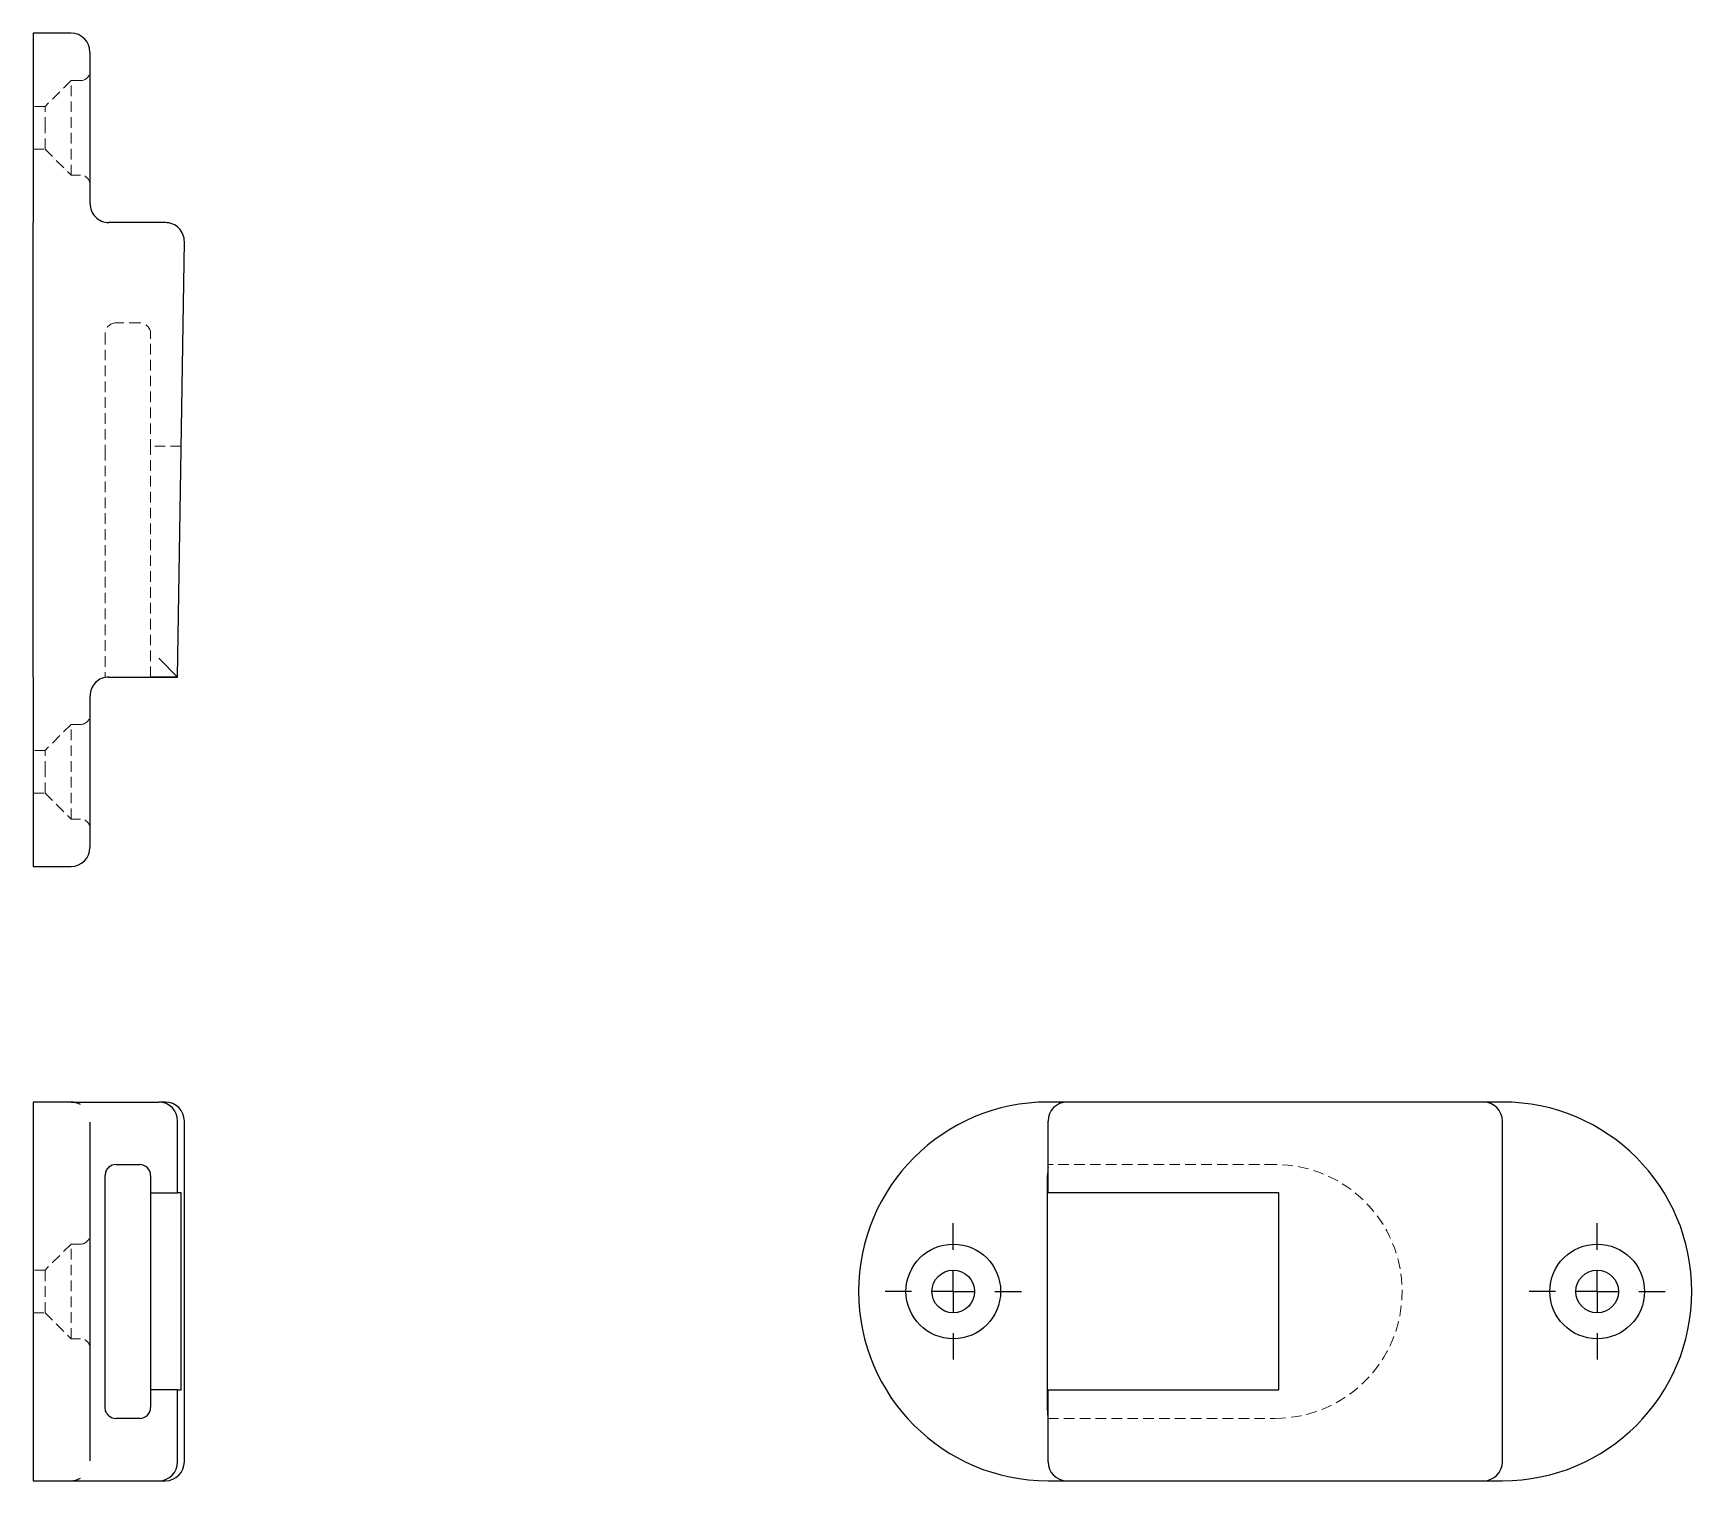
# Model space of a CAD drawing. Header units: millimetres. Extents: x 74 to 273, y 34 to 208.
import ezdxf

# ---------------------------------------------------------------- set-up
doc = ezdxf.new("R2010")
doc.units = ezdxf.units.MM
doc.linetypes.add('HIDDEN', pattern=[1.905, 1.27, -0.635])
doc.layers.add('10', color=7, linetype='Continuous')

# ---------------------------------------------------------------- blocks, each defined once
blk = doc.blocks.new('SW_CENTERMARKSYMBOL_0')
at = {"layer": '10', "color": 0}
for p, q in [((0, 5), (0, 8.18)), ((0, 0), (0, 2.5)), ((-5, 0), (-8.18, 0)), ((0, 0), (-2.5, 0)), ((0, 0), (0, -2.5)), ((0, 0), (2.5, 0)), ((5, 0), (8.18, 0)), ((0, -5), (0, -8.18))]:
    blk.add_line(p, q, dxfattribs=at)
blk = doc.blocks.new('SW_CENTERMARKSYMBOL_1')
at = {"layer": '10', "color": 0}
for p, q in [((0, 5), (0, 8.18)), ((0, 0), (0, 2.5)), ((-5, 0), (-8.18, 0)), ((0, 0), (-2.5, 0)), ((0, 0), (0, -2.5)), ((0, 0), (2.5, 0)), ((5, 0), (8.18, 0)), ((0, -5), (0, -8.18))]:
    blk.add_line(p, q, dxfattribs=at)

msp = doc.modelspace()

# ---------------------------------------------------------------- linework, layer by layer
at = {"color": 7, "linetype": 'Continuous', "lineweight": 25}
for p, q in [((78.47, 208), (73.93, 208)), ((73.93, 208), (73.93, 185.27)), ((80.75, 187.55), (80.75, 205.73)), ((73.93, 130.73), (73.93, 185.27)), ((89.8, 185.27), (83.02, 185.27)), ((91.26, 130.73), (92.07, 182.96)), ((89.02, 133), (91.26, 130.73)), ((73.93, 130.73), (73.93, 108)), ((83.02, 130.73), (91.26, 130.73)), ((91.26, 130.73), (88.02, 130.73)), ((80.75, 110.27), (80.75, 128.45)), ((73.93, 108), (78.47, 108)), ((73.93, 79.73), (73.93, 34.27)), ((78.47, 79.73), (73.93, 79.73)), ((78.47, 79.73), (89.02, 79.73)), ((89.8, 79.73), (89.02, 79.73)), ((198, 79.73), (195.73, 79.73)), ((248, 79.73), (198, 79.73)), ((250.27, 79.73), (248, 79.73)), ((80.75, 36.67), (80.75, 77.33)), ((91.26, 68.82), (91.26, 77.45)), ((92.07, 36.55), (92.07, 77.45)), ((195.73, 68.82), (195.73, 77.45)), ((250.27, 36.55), (250.27, 77.45)), ((83.87, 72.23), (86.71, 72.23)), ((82.56, 43.08), (82.56, 70.92)), ((88.02, 70.92), (88.02, 68.82)), ((195.68, 43.08), (195.68, 70.92)), ((88.02, 68.82), (91.26, 68.82)), ((88.02, 68.82), (88.02, 45.18)), ((91.69, 68.82), (91.26, 68.82)), ((91.69, 45.18), (91.69, 68.82)), ((223.45, 68.82), (195.73, 68.82)), ((223.45, 45.18), (223.45, 68.82)), ((88.02, 45.18), (88.02, 43.08)), ((91.26, 45.18), (88.02, 45.18)), ((91.26, 36.55), (91.26, 45.18)), ((91.26, 45.18), (91.69, 45.18)), ((195.73, 36.55), (195.73, 45.18)), ((195.73, 45.18), (223.45, 45.18)), ((86.71, 41.77), (83.87, 41.77)), ((73.93, 34.27), (78.47, 34.27)), ((78.47, 34.27), (89.02, 34.27)), ((89.02, 34.27), (89.8, 34.27)), ((195.73, 34.27), (198, 34.27)), ((198, 34.27), (248, 34.27)), ((248, 34.27), (250.27, 34.27))]:
    msp.add_line(p, q, dxfattribs=at)
at = {"color": 7, "linetype": 'HIDDEN', "lineweight": 18}
for p, q in [((78.47, 202.32), (75.35, 199.19)), ((78.47, 196.64), (78.47, 202.32)), ((79.61, 202.32), (78.47, 202.32)), ((75.35, 199.19), (73.93, 199.19)), ((75.35, 196.64), (75.35, 199.19)), ((75.35, 194.08), (75.35, 196.64)), ((78.47, 190.95), (78.47, 196.64)), ((73.93, 194.08), (75.35, 194.08)), ((75.35, 194.08), (78.47, 190.95)), ((78.47, 190.95), (79.61, 190.95)), ((86.71, 173.23), (83.87, 173.23)), ((82.56, 171.92), (82.56, 158)), ((88.02, 158), (88.02, 171.92)), ((82.56, 158), (82.56, 130.68)), ((91.69, 158.45), (88.02, 158.45)), ((88.02, 130.73), (88.02, 158)), ((78.47, 125.05), (75.35, 121.92)), ((78.47, 119.36), (78.47, 125.05)), ((79.61, 125.05), (78.47, 125.05)), ((75.35, 121.92), (73.93, 121.92)), ((75.35, 119.36), (75.35, 121.92)), ((75.35, 116.81), (75.35, 119.36)), ((78.47, 113.68), (78.47, 119.36)), ((73.93, 116.81), (75.35, 116.81)), ((75.35, 116.81), (78.47, 113.68)), ((78.47, 113.68), (79.61, 113.68)), ((223, 72.23), (195.73, 72.23)), ((78.47, 62.68), (75.35, 59.56)), ((78.47, 51.32), (78.47, 62.68)), ((79.61, 62.68), (78.47, 62.68)), ((75.35, 59.56), (73.93, 59.56)), ((75.35, 54.44), (75.35, 59.56)), ((73.93, 54.44), (75.35, 54.44)), ((75.35, 54.44), (78.47, 51.32)), ((78.47, 51.32), (79.61, 51.32)), ((195.73, 41.77), (223, 41.77))]:
    msp.add_line(p, q, dxfattribs=at)
at = {"color": 7, "linetype": 'Continuous', "lineweight": 25}
for centre, radius in [((184.36, 57), 5.68), ((261.64, 57), 5.68), ((184.36, 57), 2.56), ((261.64, 57), 2.56)]:
    msp.add_circle(centre, radius, dxfattribs=at)
for centre, radius, start, end in [((78.47, 205.73), 2.27, 0, 90), ((89.8, 183), 2.27, 359.1048, 90), ((78.47, 110.27), 2.27, 270, 0), ((78.47, 77.45), 2.27, 60, 90), ((89.8, 77.45), 2.27, 359.9965, 89.9965), ((195.73, 57), 22.73, 90, 270), ((198, 77.45), 2.27, 90, 180), ((248, 77.45), 2.27, 0, 90), ((250.27, 57), 22.73, 270, 90), ((83.87, 70.92), 1.31, 90, 130.7057), ((86.71, 70.92), 1.31, 0, 90), ((83.87, 43.08), 1.31, 229.2943, 270), ((86.71, 43.08), 1.31, 270, 0), ((89.8, 36.55), 2.27, 270, 0), ((198, 36.55), 2.27, 180, 270), ((248, 36.55), 2.27, 270, 0), ((78.47, 36.55), 2.27, 270, 300)]:
    msp.add_arc(centre, radius, start, end, dxfattribs=at)
at = {"color": 7, "linetype": 'HIDDEN', "lineweight": 18}
for centre, radius, start, end in [((79.61, 203.45), 1.14, 270, 0), ((79.61, 189.82), 1.14, 0, 90), ((83.87, 171.92), 1.31, 90, 180), ((86.71, 171.92), 1.31, 0, 90), ((79.61, 126.18), 1.14, 270, 0), ((79.61, 112.55), 1.14, 0, 90), ((223, 57), 15.23, 270, 90), ((79.61, 63.82), 1.14, 270, 0), ((79.61, 50.18), 1.14, 0, 90)]:
    msp.add_arc(centre, radius, start, end, dxfattribs=at)
at = {"color": 7, "linetype": 'Continuous', "lineweight": 25}
for centre, start_param, end_param in [((89.02, 77.45), 4.712389, 6.283185), ((89.02, 36.55), 3.141593, 4.712389)]:
    msp.add_ellipse(centre, major_axis=(0, 2.27), ratio=0.984497, start_param=start_param, end_param=end_param, dxfattribs=at)
for points, knots in [([(80.75, 187.55), (80.75, 187.25), (80.8, 186.95), (81.03, 186.4), (81.2, 186.15), (81.62, 185.73), (81.87, 185.56), (82.42, 185.33), (82.72, 185.27), (83.02, 185.27)], [0, 0, 0, 0, 0.25, 0.25, 0.5, 0.5, 0.75, 0.75, 1, 1, 1, 1]), ([(83.02, 130.73), (82.72, 130.73), (82.42, 130.67), (81.87, 130.44), (81.62, 130.27), (81.2, 129.85), (81.03, 129.6), (80.8, 129.05), (80.75, 128.75), (80.75, 128.45)], [0, 0, 0, 0, 0.25, 0.25, 0.5, 0.5, 0.75, 0.75, 1, 1, 1, 1]), ([(83.02, 71.91), (82.95, 71.85), (82.88, 71.78), (82.77, 71.63), (82.72, 71.55), (82.6, 71.3), (82.56, 71.11), (82.56, 70.92)], [0, 0, 0, 0, 0.25, 0.25, 0.5, 0.5, 1, 1, 1, 1]), ([(195.73, 71.91), (195.73, 71.85), (195.72, 71.78), (195.71, 71.63), (195.71, 71.55), (195.69, 71.3), (195.68, 71.11), (195.68, 70.92)], [0, 0, 0, 0, 0.25, 0.25, 0.5, 0.5, 1, 1, 1, 1]), ([(83.02, 42.09), (82.95, 42.15), (82.88, 42.22), (82.77, 42.37), (82.72, 42.45), (82.6, 42.7), (82.56, 42.89), (82.56, 43.08)], [0, 0, 0, 0, 0.25, 0.25, 0.5, 0.5, 1, 1, 1, 1]), ([(195.73, 42.09), (195.73, 42.15), (195.72, 42.22), (195.71, 42.37), (195.71, 42.45), (195.69, 42.7), (195.68, 42.89), (195.68, 43.08)], [0, 0, 0, 0, 0.25, 0.25, 0.5, 0.5, 1, 1, 1, 1])]:
    msp.add_open_spline(points, degree=3, knots=knots, dxfattribs=at)

# ---------------------------------------------------------------- block references
at = {"layer": '10'}
for name, p in [('SW_CENTERMARKSYMBOL_0', (184.36, 57)), ('SW_CENTERMARKSYMBOL_1', (261.64, 57))]:
    msp.add_blockref(name, p, dxfattribs=at)

doc.saveas('drawing.dxf')
